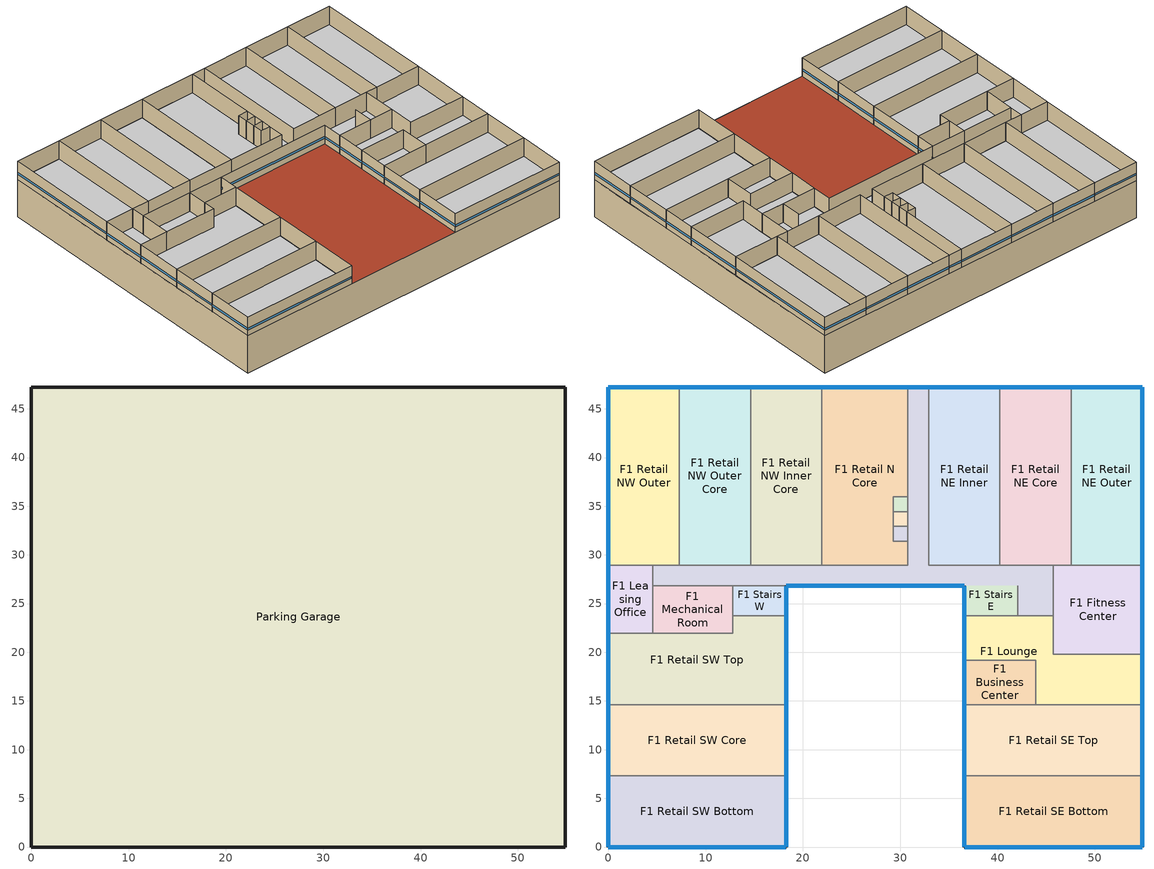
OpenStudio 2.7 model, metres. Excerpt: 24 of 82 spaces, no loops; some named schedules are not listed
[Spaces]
Parking Garage
 floor ground (Surface 171 SlabOnOrBelowGradeF073): 54.86,47.24 54.86,0 0,0 0,47.24 z-6.1
 wall ground (Surface 172-uw BelowGradeWallC114): 0,0 54.86,0 z-6.1:0
 wall ground (Surface 173-uw BelowGradeWallC114): 0,47.24 0,0 z-6.1:0
 wall ground (Surface 174-uw BelowGradeWallC114): 54.86,47.24 0,47.24 z-6.1:0
 wall ground (Surface 175-uw BelowGradeWallC114): 54.86,0 54.86,47.24 z-6.1:0
 roof outside (Concrete Podium Roof): 36.58,0 36.58,26.82 18.29,26.82 18.29,0 z0
F1 Business Center
 floor to Parking Garage (OtherFloorU071): 43.89,19.2 43.89,14.63 36.58,14.63 36.58,19.2 z0
 wall outside (NonResConcreteExteriorWall): 36.58,19.2 36.58,14.63 z0:3.05
 wall to F1 Corridor (WoodFramedInteriorWallU099): 43.89,14.63 43.89,19.2 36.58,19.2 z0:3.05
 wall to F1 Retail SE Top (WoodFramedInteriorWallU099): 36.58,14.63 43.89,14.63 z0:3.05
 wall to F1 Lounge: 43.89,19.2 36.58,19.2 z0:3.05
 window (Nonres Fixed Window): 36.58,19.18 36.58,14.66 z0.94:1.25
F1 Corridor
 floor to Parking Garage (OtherFloorU071): 32.92,47.24 32.92,28.96 45.72,28.96 45.72,23.77 42.06,23.77 42.06,26.82 4.57,26.82 4.57,28.96 30.78,28.96 30.78,47.24 z0
 wall outside (NonResConcreteExteriorWall): 18.29,26.82 36.58,26.82 / 32.92,47.24 30.78,47.24 z0:3.05
 wall to F1 Stairs E (WoodFramedInteriorWallU099): 42.06,26.82 42.06,23.77 z0:3.05
 wall to F1 Stairs W (WoodFramedInteriorWallU099): 12.8,26.82 18.29,26.82 z0:3.05
 wall to F1 Mechanical Room (WoodFramedInteriorWallU099): 4.57,26.82 12.8,26.82 z0:3.05
 wall to F1 Leasing Office (WoodFramedInteriorWallU099): 4.57,28.96 4.57,26.82 z0:3.05
 wall to F1 Retail NW Outer (WoodFramedInteriorWallU099): 7.32,28.96 4.57,28.96 z0:3.05
 wall to F1 Retail NW Outer Core (WoodFramedInteriorWallU099): 14.63,28.96 7.32,28.96 z0:3.05
 wall to F1 Retail NW Inner Core (WoodFramedInteriorWallU099): 21.95,28.96 14.63,28.96 z0:3.05
 wall to F1 Retail N Core (WoodFramedInteriorWallU099): 30.78,31.39 30.78,28.96 21.95,28.96 / 30.78,47.24 30.78,35.97 z0:3.05
 wall to F1 Elevator S (WoodFramedInteriorWallU099): 30.78,32.92 30.78,31.39 z0:3.05
 wall to F1 Elevator Core (WoodFramedInteriorWallU099): 30.78,34.44 30.78,32.92 z0:3.05
 wall to F1 Elevator N (WoodFramedInteriorWallU099): 30.78,35.97 30.78,34.44 z0:3.05
 wall to F1 Retail NE Inner (WoodFramedInteriorWallU099): 40.23,28.96 32.92,28.96 32.92,47.24 z0:3.05
 wall to F1 Retail NE Core (WoodFramedInteriorWallU099): 45.72,28.96 40.23,28.96 z0:3.05
 wall to F1 Fitness Center (WoodFramedInteriorWallU099): 45.72,23.77 45.72,28.96 z0:3.05
 wall to F1 Lounge: 42.06,23.77 45.72,23.77 z0:3.05
 window (Nonres Fixed Window): 18.31,26.82 36.55,26.82 / 32.89,47.24 30.81,47.24 z0.94:1.25
F1 Retail SE Top
 floor to Parking Garage (OtherFloorU071): 54.86,14.63 54.86,7.32 36.58,7.32 36.58,14.63 z0
 wall outside (NonResConcreteExteriorWall): 54.86,7.32 54.86,14.63 / 36.58,14.63 36.58,7.32 z0:3.05
 wall to F1 Lounge: 54.86,14.63 43.89,14.63 z0:3.05
 wall to F1 Retail SE Bottom: 36.58,7.32 54.86,7.32 z0:3.05
 window (Nonres Fixed Window): 54.86,7.34 54.86,14.61 / 36.58,14.61 36.58,7.34 z0.94:1.25
F1 Stairs E
 floor to Parking Garage (OtherFloorU071): 42.06,26.82 42.06,23.77 36.58,23.77 36.58,26.82 z0
 wall outside (NonResConcreteExteriorWall): 36.58,26.82 36.58,23.77 z0:3.05
 wall to F1 Lounge: 36.58,23.77 42.06,23.77 z0:3.05
 window (Nonres Fixed Window): 36.58,26.8 36.58,23.8 z0.94:1.25
F1 Stairs W
 floor to Parking Garage (OtherFloorU071): 18.29,26.82 18.29,23.77 12.8,23.77 12.8,26.82 z0
 wall outside (NonResConcreteExteriorWall): 18.29,23.77 18.29,26.82 z0:3.05
 wall to F1 Mechanical Room: 12.8,26.82 12.8,23.77 z0:3.05
 wall to F1 Retail SW Top: 12.8,23.77 18.29,23.77 z0:3.05
 window (Nonres Fixed Window): 18.29,23.8 18.29,26.8 z0.94:1.25
F1 Mechanical Room
 floor to Parking Garage (OtherFloorU071): 12.8,26.82 12.8,21.95 4.57,21.95 4.57,26.82 z0
 wall to F1 Leasing Office: 4.57,26.82 4.57,21.95 z0:3.05
 wall to F1 Retail SW Top (WoodFramedInteriorWallU099): 4.57,21.95 12.8,21.95 12.8,23.77 z0:3.05
F1 Leasing Office
 floor to Parking Garage (OtherFloorU071): 4.57,28.96 4.57,21.95 0,21.95 0,28.96 z0
 wall outside (NonResConcreteExteriorWall): 0,28.96 0,21.95 z0:3.05
 wall to F1 Retail SW Top (WoodFramedInteriorWallU099): 0,21.95 4.57,21.95 z0:3.05
 wall to F1 Retail NW Outer (WoodFramedInteriorWallU099): 4.57,28.96 0,28.96 z0:3.05
 window (Nonres Fixed Window): 0,28.93 0,21.97 z0.94:1.25
F1 Retail NW Outer
 floor to Parking Garage (OtherFloorU071): 7.32,47.24 7.32,28.96 0,28.96 0,47.24 z0
 wall outside (NonResConcreteExteriorWall): 7.32,47.24 0,47.24 0,28.96 z0:3.05
 wall to F1 Retail NW Outer Core (WoodFramedInteriorWallU099): 7.32,28.96 7.32,47.24 z0:3.05
 window (Nonres Fixed Window): 0,47.22 0,28.98 / 7.29,47.24 0.03,47.24 z0.94:1.25
F1 Retail NW Outer Core
 floor to Parking Garage (OtherFloorU071): 14.63,47.24 14.63,28.96 7.32,28.96 7.32,47.24 z0
 wall outside (NonResConcreteExteriorWall): 14.63,47.24 7.32,47.24 z0:3.05
 wall to F1 Retail NW Inner Core: 14.63,28.96 14.63,47.24 z0:3.05
 window (Nonres Fixed Window): 14.61,47.24 7.34,47.24 z0.94:1.25
F1 Retail NW Inner Core
 floor to Parking Garage (OtherFloorU071): 21.95,47.24 21.95,28.96 14.63,28.96 14.63,47.24 z0
 wall outside (NonResConcreteExteriorWall): 21.95,47.24 14.63,47.24 z0:3.05
 wall to F1 Retail N Core: 21.95,28.96 21.95,47.24 z0:3.05
 window (Nonres Fixed Window): 21.92,47.24 14.66,47.24 z0.94:1.25
F1 Retail N Core
 floor to Parking Garage (OtherFloorU071): 30.78,47.24 30.78,35.97 29.26,35.97 29.26,31.39 30.78,31.39 30.78,28.96 21.95,28.96 21.95,47.24 z0
 wall outside (NonResConcreteExteriorWall): 30.78,47.24 21.95,47.24 z0:3.05
 wall to F1 Elevator Core: 29.26,32.92 29.26,34.44 z0:3.05
 wall to F1 Elevator N: 29.26,34.44 29.26,35.97 30.78,35.97 z0:3.05
 wall to F1 Elevator S: 30.78,31.39 29.26,31.39 29.26,32.92 z0:3.05
 window (Nonres Fixed Window): 30.76,47.24 21.97,47.24 z0.94:1.25
F1 Elevator S
 floor to Parking Garage (OtherFloorU071): 30.78,32.92 30.78,31.39 29.26,31.39 29.26,32.92 z0
 wall to F1 Elevator Core: 30.78,32.92 29.26,32.92 z0:3.05
F1 Elevator Core
 floor to Parking Garage (OtherFloorU071): 30.78,34.44 30.78,32.92 29.26,32.92 29.26,34.44 z0
 wall to F1 Elevator N (WoodFramedInteriorWallU099): 30.78,34.44 29.26,34.44 z0:3.05
F1 Elevator N
 floor to Parking Garage (OtherFloorU071): 30.78,35.97 30.78,34.44 29.26,34.44 29.26,35.97 z0
F1 Retail NE Inner
 floor to Parking Garage (OtherFloorU071): 40.23,47.24 40.23,28.96 32.92,28.96 32.92,47.24 z0
 wall outside (NonResConcreteExteriorWall): 40.23,47.24 32.92,47.24 z0:3.05
 wall to F1 Retail NE Core: 40.23,28.96 40.23,47.24 z0:3.05
 window (Nonres Fixed Window): 40.21,47.24 32.94,47.24 z0.94:1.25
F1 Retail NE Core
 floor to Parking Garage (OtherFloorU071): 47.55,47.24 47.55,28.96 40.23,28.96 40.23,47.24 z0
 wall outside (NonResConcreteExteriorWall): 47.55,47.24 40.23,47.24 z0:3.05
 wall to F1 Fitness Center: 45.72,28.96 47.55,28.96 z0:3.05
 wall to F1 Retail NE Outer (WoodFramedInteriorWallU099): 47.55,28.96 47.55,47.24 z0:3.05
 window (Nonres Fixed Window): 47.52,47.24 40.26,47.24 z0.94:1.25
F1 Fitness Center
 floor to Parking Garage (OtherFloorU071): 54.86,28.96 54.86,19.81 45.72,19.81 45.72,28.96 z0
 wall outside (NonResConcreteExteriorWall): 54.86,19.81 54.86,28.96 z0:3.05
 wall to F1 Lounge: 45.72,23.77 45.72,19.81 54.86,19.81 z0:3.05
 wall to F1 Retail NE Outer (WoodFramedInteriorWallU099): 54.86,28.96 47.55,28.96 z0:3.05
 window (Nonres Fixed Window): 54.86,19.84 54.86,28.93 z0.94:1.25
F1 Lounge
 floor to Parking Garage (OtherFloorU071): 45.72,23.77 45.72,19.81 54.86,19.81 54.86,14.63 43.89,14.63 43.89,19.2 36.58,19.2 36.58,23.77 42.06,23.77 z0
 wall outside (NonResConcreteExteriorWall): 36.58,23.77 36.58,19.2 / 54.86,14.63 54.86,19.81 z0:3.05
 window (Nonres Fixed Window): 36.58,23.75 36.58,19.23 / 54.86,14.66 54.86,19.79 z0.94:1.25
F1 Retail NE Outer
 floor to Parking Garage (OtherFloorU071): 54.86,47.24 54.86,28.96 47.55,28.96 47.55,47.24 z0
 wall outside (NonResConcreteExteriorWall): 54.86,28.96 54.86,47.24 47.55,47.24 z0:3.05
 window (Nonres Fixed Window): 54.84,47.24 47.57,47.24 / 54.86,28.98 54.86,47.22 z0.94:1.25
F1 Retail SW Top
 floor to Parking Garage (OtherFloorU071): 18.29,23.77 18.29,14.63 0,14.63 0,21.95 12.8,21.95 12.8,23.77 z0
 wall outside (NonResConcreteExteriorWall): 18.29,14.63 18.29,23.77 / 0,21.95 0,14.63 z0:3.05
 wall to F1 Retail SW Core: 0,14.63 18.29,14.63 z0:3.05
 window (Nonres Fixed Window): 18.29,14.66 18.29,23.75 / 0,21.92 0,14.66 z0.94:1.25
F1 Retail SE Bottom
 floor to Parking Garage (OtherFloorU071): 54.86,7.32 54.86,0 36.58,0 36.58,7.32 z0
 wall outside (NonResConcreteExteriorWall): 36.58,7.32 36.58,0 54.86,0 54.86,7.32 z0:3.05
 window (Nonres Fixed Window): 36.6,0 54.84,0 / 36.58,7.29 36.58,0.03 / 54.86,0.03 54.86,7.29 z0.94:1.25
F1 Retail SW Bottom
 floor to Parking Garage (OtherFloorU071): 18.29,7.32 18.29,0 0,0 0,7.32 z0
 wall outside (NonResConcreteExteriorWall): 0,7.32 0,0 18.29,0 18.29,7.32 z0:3.05
 wall to F1 Retail SW Core (WoodFramedInteriorWallU099): 18.29,7.32 0,7.32 z0:3.05
 window (Nonres Fixed Window): 0,7.29 0,0.03 / 18.29,0.03 18.29,7.29 / 0.03,0 18.26,0 z0.94:1.25
F1 Retail SW Core
 floor to Parking Garage (OtherFloorU071): 18.29,14.63 18.29,7.32 0,7.32 0,14.63 z0
 wall outside (NonResConcreteExteriorWall): 0,14.63 0,7.32 / 18.29,7.32 18.29,14.63 z0:3.05
 window (Nonres Fixed Window): 0,14.61 0,7.34 / 18.29,7.34 18.29,14.61 z0.94:1.25
[Site]
CA_BURBANK-GLNDLE-PASAD-_USA Design_Conditions: Latitude {deg}=34.2; Longitude {deg}=-118.36; Time Zone {hr}=-8; Elevation {m}=223.1136
[SizingPeriod:DesignDay] Barometric Pressure {Pa}=98675; Sky Clearness=0; Rain Indicator=0; Snow Indicator=0; Day of Month=21; Daylight Saving Time Indicator=0; Dry-Bulb Temperature Range Modifier Type=DefaultMultipliers
Name | Maximum Dry-Bulb Temperature {C} | Daily Dry-Bulb Temperature Range {deltaC} | Humidity Indicating Conditions at Maximum Dry-Bulb | Wind Speed {m/s} | Wind Direction {deg} | Month | Day Type | Humidity Indicating Type | Solar Model Indicator | ASHRAE Taub | ASHRAE Taud
CA_BURBANK-GLNDLE-PASAD- Ann Htg 99.6% Condns DB | 3.8 | 0 | 3.8 | 0.8 | 350 | 12 | WinterDesignDay | Wetbulb | ASHRAEClearSky
CA_BURBANK-GLNDLE-PASAD- Ann Clg .4% Condns DB=>MWB | 36.4 | 12.9 | 19.9 | 3.8 | 180 | 8 | SummerDesignDay | Wetbulb | ASHRAETau | 0.378 | 2.416
CA_BURBANK-GLNDLE-PASAD- Ann Clg .4% Condns WB=>MDB | 32 | 12.9 | 22.6 | 3.8 | 180 | 8 | SummerDesignDay | Wetbulb | ASHRAETau | 0.378 | 2.416
CA_BURBANK-GLNDLE-PASAD- Ann Clg .4% Condns DP=>MDB | 25.4 | 12.9 | 19.3 | 3.8 | 180 | 8 | SummerDesignDay | Dewpoint | ASHRAETau | 0.378 | 2.416
[Site:WaterMainsTemperature]
Calculation Method=Schedule; Temperature Schedule=WaterMainCZ09
[Building]
Building 1: North Axis {deg}=0
[Material]
Name | Roughness | Thickness {m} | Conductivity {W/m-K} | Density {kg/m3} | Specific Heat {J/kg-K} | Thermal Absorptance | Solar Absorptance | Visible Absorptance
Gypsum Board - 1/2 in.; Gypsum Board - 1/2 in. 3 | MediumRough | 0.0127 | 0.158656 | 640.739 | 1130.436 | 0.9 | 0.7 | 0.8
Stucco - 7/8 in. | MediumRough | 0.022352 | 0.700948 | 1855.1 | 837.36 | 0.9 | 0.7 | 0.8
Carpet - 3/4 in. | Smooth | 0.01905 | 0.0455183 | 288.332 | 1381.644 | 0.9 | 0.7 | 0.8
Plywood - 5/8 in. | Smooth | 0.016002 | 0.11544 | 480.554 | 1884.06
Compliance Insulation R6.00 | Smooth | 0.024323 | 0.0230188 | 16.0185 | 1130.436
Concrete - 140 lb/ft3 - 10 in. | Smooth | 0.254 | 1.9514 | 2239.06 | 921.096 | 0.9 | 0.7 | 0.8
Stone - 1 in. | MediumRough | 0.0254 | 1.80343 | 2239.06 | 921.096 | 0.85 | 0.92 | 0.85
Concrete - 140 lb/ft3 - 8 in. | Smooth | 0.2032 | 1.9514 | 2239.06 | 921.096
Compliance Insulation R2.15 | Smooth | 0.00871576 | 0.0230188 | 16.0185 | 1130.436
Compliance Insulation R0.50 | Smooth | 0.00202692 | 0.0230188 | 16.0185 | 1130.436
Compliance Insulation R10.00 | Smooth | 0.0405384 | 0.0230188 | 16.0185 | 1130.436
Concrete - 140 lb/ft3 - 10 in. 1 | MediumRough | 0.254 | 1.9514 | 2239.06 | 921.096 | 0.9 | 0.7 | 0.8
Compliance Insulation R1.35 2 | Smooth | 0.00547268 | 0.0230188 | 16.0185 | 1130.436
Compliance Insulation R0.20 1 | Smooth | 0.000810768 | 0.0230188 | 16.0185 | 1130.436
[Material:NoMass] Roughness=Smooth
Name | Thermal Resistance {m2-K/W}
WoodFrameWall16inOC R11.25 | 1.26865
WoodFraming16inOC | 0.149694
[Construction]
WoodFramedInteriorWallU099: Gypsum Board - 1/2 in., WoodFrameWall16inOC R11.25, Gypsum Board - 1/2 in.
Concrete Podium Roof: Stone - 1 in., Concrete - 140 lb/ft3 - 10 in.
OtherFloorU071: Concrete - 140 lb/ft3 - 10 in. 1, Compliance Insulation R6.00, Compliance Insulation R2.15, Compliance Insulation R0.50, Plywood - 5/8 in., Carpet - 3/4 in.
NonResConcreteExteriorWall: Stucco - 7/8 in., Concrete - 140 lb/ft3 - 8 in., Compliance Insulation R1.35 2, Compliance Insulation R0.20 1, Compliance Insulation R10.00, WoodFraming16inOC, Gypsum Board - 1/2 in. 3
Nonres Fixed Window: Nonres Fixed Window Material
[WindowMaterial:SimpleGlazingSystem]
Nonres Fixed Window Material: U-Factor {W/m2-K}=2.04417; Solar Heat Gain Coefficient=0.25; Visible Transmittance=0.42
[Construction:FfactorGroundFloor]
Surface 171 SlabOnOrBelowGradeF073: F-Factor {W/m-K}=1.26344; Area {m2}=2591.99; PerimeterExposed {m}=0
[Construction:CfactorUndergroundWall] C-Factor {W/m2-K}=7.66566; Height {m}=6.096
Surface 172-uw BelowGradeWallC114; Surface 173-uw BelowGradeWallC114; Surface 174-uw BelowGradeWallC114; Surface 175-uw BelowGradeWallC114
[Space]
Name | Building Story | Thermal Zone | Design Specification Outdoor Air Object
Parking Garage | Building Story Parking Garage | Thermal Zone: Parking Garage | Thermal Zone: Parking Garage Design Specification Outdoor Air
F1 Business Center | Building Story Nonresidential | Thermal Zone: F1 Business Center | Thermal Zone: F1 Business Center Design Specification Outdoor Air
F1 Corridor; F1 Elevator Core; F1 Elevator N; F1 Elevator S; F1 Stairs E; F1 Stairs W | Building Story Nonresidential | Thermal Zone: F1 Corridor | Thermal Zone: F1 Corridor Design Specification Outdoor Air
F1 Lounge | Building Story Nonresidential | Thermal Zone: F1 Lounge | Thermal Zone: F1 Lounge Design Specification Outdoor Air
F1 Fitness Center | Building Story Nonresidential | Thermal Zone: F1 Fitness Center | Thermal Zone: F1 Fitness Center Design Specification Outdoor Air
F1 Leasing Office | Building Story Nonresidential | Thermal Zone: F1 Leasing Office | Thermal Zone: F1 Leasing Office Design Specification Outdoor Air
F1 Mechanical Room | Building Story Nonresidential | Thermal Zone: F1 Mechanical Room | Thermal Zone: F1 Mechanical Room Design Specification Outdoor Air
F1 Retail N Core; F1 Retail NW Inner Core; F1 Retail NW Outer; F1 Retail NW Outer Core | Building Story Nonresidential | Thermal Zone: F1 Retail N-NW | Thermal Zone: F1 Retail N-NW Design Specification Outdoor Air
F1 Retail NE Core; F1 Retail NE Inner; F1 Retail NE Outer | Building Story Nonresidential | Thermal Zone: F1 Retail NE | Thermal Zone: F1 Retail NE Design Specification Outdoor Air
F1 Retail SE Bottom; F1 Retail SE Top | Building Story Nonresidential | Thermal Zone: F1 Retail SE | Thermal Zone: F1 Retail SE Design Specification Outdoor Air
F1 Retail SW Bottom; F1 Retail SW Core; F1 Retail SW Top | Building Story Nonresidential | Thermal Zone: F1 Retail SW | Thermal Zone: F1 Retail SW Design Specification Outdoor Air
[ThermalZone] Multiplier=1; Use Ideal Air Loads=No
Name | Thermostat | Primary Daylighting Control | Fraction of Zone Controlled by Primary Daylighting Control | Secondary Daylighting Control | Fraction of Zone Controlled by Secondary Daylighting Control
Thermal Zone: F1 Business Center | Thermal Zone: F1 Business Center Thermostat
Thermal Zone: F1 Corridor | Thermal Zone: F1 Corridor Thermostat | Daylighting Control 1 | 0.138032 | Daylighting Control 2 | 0.106273
Thermal Zone: F1 Lounge | Thermal Zone: F1 Lounge Thermostat
Thermal Zone: F1 Fitness Center | Thermal Zone: F1 Fitness Center Thermostat
Thermal Zone: F1 Leasing Office | Thermal Zone: F1 Leasing Office Thermostat
Thermal Zone: F1 Mechanical Room | Thermal Zone: F1 Mechanical Room Thermostat
Thermal Zone: F1 Retail N-NW | Thermal Zone: F1 Retail N-NW Thermostat | Daylighting Control 3 | 0.054524 | Daylighting Control 4 | 0.0490625
Thermal Zone: F1 Retail NE | Thermal Zone: F1 Retail NE Thermostat | Daylighting Control 5 | 0.0755385 | Daylighting Control 6 | 0.067972
Thermal Zone: F1 Retail SE | Thermal Zone: F1 Retail SE Thermostat | Daylighting Control 7 | 0.209602 | Daylighting Control 8 | 0.187596
Thermal Zone: F1 Retail SW | Thermal Zone: F1 Retail SW Thermostat | Daylighting Control 9 | 0.186123 | Daylighting Control 10 | 0.172037
Thermal Zone: Parking Garage
[BuildingStory]
Building Story Parking Garage; Building Story Nonresidential
[People:Definition] Number of People Calculation Method=People/Area; Fraction Radiant=0.3
Name | People per Space Floor Area {person/m2} | Sensible Heat Fraction
Parking Garage People Definition | 0.0269098 | 0.555556
F1 Business Center People Definition | 0.358815 | 0.6125
F1 Corridor People Definition; F1 Stairs E People Definition; F1 Stairs W People Definition | 0.0538196 | 0.5
F1 Lounge People Definition | 0.358815 | 0.5
F1 Elevator Core People Definition; F1 Elevator N People Definition; F1 Elevator S People Definition; F1 Mechanical Room People Definition | 0.0161459 | 0.5
F1 Fitness Center People Definition | 0.107639 | 0.225664
F1 Leasing Office People Definition | 0.0538196 | 0.555556
F1 Retail N Core People Definition; F1 Retail NE Core People Definition; F1 Retail NE Inner People Definition; F1 Retail NE Outer People Definition; F1 Retail NW Inner Core People Definition; F1 Retail NW Outer People Definition; F1 Retail NW Outer Core People Definition; F1 Retail SE Bottom People Definition; F1 Retail SE Top People Definition; F1 Retail SW Bottom People Definition; F1 Retail SW Core People Definition; F1 Retail SW Top People Definition | 0.0897172 | 0.555556
[People] Multiplier=1
Name | People Definition | Space or SpaceType | Number of People Schedule | Activity Level Schedule
Parking Garage People | Parking Garage People Definition | Parking Garage | ParkingOccupancy | Parking Garage People Activity Level
F1 Business Center People | F1 Business Center People Definition | F1 Business Center | RetailOccupancy | F1 Business Center People Activity Level
F1 Corridor People | F1 Corridor People Definition | F1 Corridor | RetailOccupancy | F1 Corridor People Activity Level
F1 Lounge People | F1 Lounge People Definition | F1 Lounge | RetailOccupancy | F1 Lounge People Activity Level
F1 Elevator Core People | F1 Elevator Core People Definition | F1 Elevator Core | RetailOccupancy | F1 Elevator Core People Activity Level
F1 Elevator N People | F1 Elevator N People Definition | F1 Elevator N | RetailOccupancy | F1 Elevator N People Activity Level
F1 Elevator S People | F1 Elevator S People Definition | F1 Elevator S | RetailOccupancy | F1 Elevator S People Activity Level
F1 Fitness Center People | F1 Fitness Center People Definition | F1 Fitness Center | RetailOccupancy | F1 Fitness Center People Activity Level
F1 Leasing Office People | F1 Leasing Office People Definition | F1 Leasing Office | RetailOccupancy | F1 Leasing Office People Activity Level
F1 Mechanical Room People | F1 Mechanical Room People Definition | F1 Mechanical Room | RetailOccupancy | F1 Mechanical Room People Activity Level
F1 Retail N Core People | F1 Retail N Core People Definition | F1 Retail N Core | RetailOccupancy | F1 Retail N Core People Activity Level
F1 Retail NE Core People | F1 Retail NE Core People Definition | F1 Retail NE Core | RetailOccupancy | F1 Retail NE Core People Activity Level
F1 Retail NE Inner People | F1 Retail NE Inner People Definition | F1 Retail NE Inner | RetailOccupancy | F1 Retail NE Inner People Activity Level
F1 Retail NE Outer People | F1 Retail NE Outer People Definition | F1 Retail NE Outer | RetailOccupancy | F1 Retail NE Outer People Activity Level
F1 Retail NW Inner Core People | F1 Retail NW Inner Core People Definition | F1 Retail NW Inner Core | RetailOccupancy | F1 Retail NW Inner Core People Activity Level
F1 Retail NW Outer People | F1 Retail NW Outer People Definition | F1 Retail NW Outer | RetailOccupancy | F1 Retail NW Outer People Activity Level
F1 Retail NW Outer Core People | F1 Retail NW Outer Core People Definition | F1 Retail NW Outer Core | RetailOccupancy | F1 Retail NW Outer Core People Activity Level
F1 Retail SE Bottom People | F1 Retail SE Bottom People Definition | F1 Retail SE Bottom | RetailOccupancy | F1 Retail SE Bottom People Activity Level
F1 Retail SE Top People | F1 Retail SE Top People Definition | F1 Retail SE Top | RetailOccupancy | F1 Retail SE Top People Activity Level
F1 Retail SW Bottom People | F1 Retail SW Bottom People Definition | F1 Retail SW Bottom | RetailOccupancy | F1 Retail SW Bottom People Activity Level
F1 Retail SW Core People | F1 Retail SW Core People Definition | F1 Retail SW Core | RetailOccupancy | F1 Retail SW Core People Activity Level
F1 Retail SW Top People | F1 Retail SW Top People Definition | F1 Retail SW Top | RetailOccupancy | F1 Retail SW Top People Activity Level
F1 Stairs E People | F1 Stairs E People Definition | F1 Stairs E | RetailOccupancy | F1 Stairs E People Activity Level
F1 Stairs W People | F1 Stairs W People Definition | F1 Stairs W | RetailOccupancy | F1 Stairs W People Activity Level
[SpaceInfiltration:DesignFlowRate] Temperature Term Coefficient=0; Velocity Squared Term Coefficient=0
Name | Space or SpaceType | Schedule | Design Flow Rate Calculation Method | Flow per Exterior Surface Area {m3/s-m2} | Constant Term Coefficient | Velocity Term Coefficient | Design Flow Rate {m3/s}
Parking Garage Space Infiltration Design Flow Rate 1 | Parking Garage | On | Flow/ExteriorWallArea | 0.000227584 | 0 | 0.224052
Parking Garage Space Infiltration Design Flow Rate 2 | Parking Garage | ParkingHVACAvail | Flow/Space |  | 1 | 0 | 9.8755
F1 Business Center Space Infiltration Design Flow Rate 1 | F1 Business Center | RetailInfiltration | Flow/ExteriorWallArea | 0.000227584 | 0 | 0.224052
F1 Corridor Space Infiltration Design Flow Rate 1 | F1 Corridor | RetailInfiltration | Flow/ExteriorWallArea | 0.000227584 | 0 | 0.224052
F1 Lounge Space Infiltration Design Flow Rate 1 | F1 Lounge | RetailInfiltration | Flow/ExteriorWallArea | 0.000227584 | 0 | 0.224052
F1 Elevator Core Space Infiltration Design Flow Rate 1 | F1 Elevator Core | On | Flow/ExteriorWallArea | 0.000227584 | 0 | 0.224052
F1 Elevator N Space Infiltration Design Flow Rate 1 | F1 Elevator N | On | Flow/ExteriorWallArea | 0.000227584 | 0 | 0.224052
F1 Elevator S Space Infiltration Design Flow Rate 1 | F1 Elevator S | On | Flow/ExteriorWallArea | 0.000227584 | 0 | 0.224052
F1 Fitness Center Space Infiltration Design Flow Rate 1 | F1 Fitness Center | RetailInfiltration | Flow/ExteriorWallArea | 0.000227584 | 0 | 0.224052
F1 Leasing Office Space Infiltration Design Flow Rate 1 | F1 Leasing Office | RetailInfiltration | Flow/ExteriorWallArea | 0.000227584 | 0 | 0.224052
F1 Mechanical Room Space Infiltration Design Flow Rate 1 | F1 Mechanical Room | RetailInfiltration | Flow/ExteriorWallArea | 0.000227584 | 0 | 0.224052
F1 Retail N Core Space Infiltration Design Flow Rate 1 | F1 Retail N Core | RetailInfiltration | Flow/ExteriorWallArea | 0.000227584 | 0 | 0.224052
F1 Retail NE Core Space Infiltration Design Flow Rate 1 | F1 Retail NE Core | RetailInfiltration | Flow/ExteriorWallArea | 0.000227584 | 0 | 0.224052
F1 Retail NE Inner Space Infiltration Design Flow Rate 1 | F1 Retail NE Inner | RetailInfiltration | Flow/ExteriorWallArea | 0.000227584 | 0 | 0.224052
F1 Retail NE Outer Space Infiltration Design Flow Rate 1 | F1 Retail NE Outer | RetailInfiltration | Flow/ExteriorWallArea | 0.000227584 | 0 | 0.224052
F1 Retail NW Inner Core Space Infiltration Design Flow Rate 1 | F1 Retail NW Inner Core | RetailInfiltration | Flow/ExteriorWallArea | 0.000227584 | 0 | 0.224052
F1 Retail NW Outer Space Infiltration Design Flow Rate 1 | F1 Retail NW Outer | RetailInfiltration | Flow/ExteriorWallArea | 0.000227584 | 0 | 0.224052
F1 Retail NW Outer Core Space Infiltration Design Flow Rate 1 | F1 Retail NW Outer Core | RetailInfiltration | Flow/ExteriorWallArea | 0.000227584 | 0 | 0.224052
F1 Retail SE Bottom Space Infiltration Design Flow Rate 1 | F1 Retail SE Bottom | RetailInfiltration | Flow/ExteriorWallArea | 0.000227584 | 0 | 0.224052
F1 Retail SE Top Space Infiltration Design Flow Rate 1 | F1 Retail SE Top | RetailInfiltration | Flow/ExteriorWallArea | 0.000227584 | 0 | 0.224052
F1 Retail SW Bottom Space Infiltration Design Flow Rate 1 | F1 Retail SW Bottom | RetailInfiltration | Flow/ExteriorWallArea | 0.000227584 | 0 | 0.224052
F1 Retail SW Core Space Infiltration Design Flow Rate 1 | F1 Retail SW Core | RetailInfiltration | Flow/ExteriorWallArea | 0.000227584 | 0 | 0.224052
F1 Retail SW Top Space Infiltration Design Flow Rate 1 | F1 Retail SW Top | RetailInfiltration | Flow/ExteriorWallArea | 0.000227584 | 0 | 0.224052
F1 Stairs E Space Infiltration Design Flow Rate 1 | F1 Stairs E | RetailInfiltration | Flow/ExteriorWallArea | 0.000227584 | 0 | 0.224052
F1 Stairs W Space Infiltration Design Flow Rate 1 | F1 Stairs W | RetailInfiltration | Flow/ExteriorWallArea | 0.000227584 | 0 | 0.224052
[Lights:Definition] Design Level Calculation Method=Watts/Area; Fraction Radiant=0.58; Return Air Fraction=0
Name | Watts per Space Floor Area {W/m2}
Parking Garage Regulated Lights Definition | 1.07639
F1 Business Center Regulated Lights Definition; F1 Leasing Office Regulated Lights Definition; F1 Stairs E Regulated Lights Definition; F1 Stairs W Regulated Lights Definition | 6.45835
F1 Corridor Regulated Lights Definition; F1 Elevator Core Regulated Lights Definition; F1 Elevator N Regulated Lights Definition; F1 Elevator S Regulated Lights Definition; F1 Mechanical Room Regulated Lights Definition | 4.30556
F1 Lounge Regulated Lights Definition | 5.92015
F1 Fitness Center Regulated Lights Definition | 5.38196
F1 Retail N Core Regulated Lights Definition; F1 Retail NE Core Regulated Lights Definition; F1 Retail NE Inner Regulated Lights Definition; F1 Retail NE Outer Regulated Lights Definition; F1 Retail NW Inner Core Regulated Lights Definition; F1 Retail NW Outer Regulated Lights Definition; F1 Retail NW Outer Core Regulated Lights Definition; F1 Retail SE Bottom Regulated Lights Definition; F1 Retail SE Top Regulated Lights Definition; F1 Retail SW Bottom Regulated Lights Definition; F1 Retail SW Core Regulated Lights Definition; F1 Retail SW Top Regulated Lights Definition | 10.2257
[Lights] Fraction Replaceable=1
Name | Lights Definition | Space or SpaceType | Schedule
Parking Garage Regulated Lights | Parking Garage Regulated Lights Definition | Parking Garage | ParkingLights
F1 Business Center Regulated Lights | F1 Business Center Regulated Lights Definition | F1 Business Center | RetailLights
F1 Corridor Regulated Lights | F1 Corridor Regulated Lights Definition | F1 Corridor | RetailLights
F1 Lounge Regulated Lights | F1 Lounge Regulated Lights Definition | F1 Lounge | RetailLights
F1 Elevator Core Regulated Lights | F1 Elevator Core Regulated Lights Definition | F1 Elevator Core | RetailLights
F1 Elevator N Regulated Lights | F1 Elevator N Regulated Lights Definition | F1 Elevator N | RetailLights
F1 Elevator S Regulated Lights | F1 Elevator S Regulated Lights Definition | F1 Elevator S | RetailLights
F1 Fitness Center Regulated Lights | F1 Fitness Center Regulated Lights Definition | F1 Fitness Center | RetailLights
F1 Leasing Office Regulated Lights | F1 Leasing Office Regulated Lights Definition | F1 Leasing Office | RetailLights
F1 Mechanical Room Regulated Lights | F1 Mechanical Room Regulated Lights Definition | F1 Mechanical Room | RetailLights
F1 Retail N Core Regulated Lights | F1 Retail N Core Regulated Lights Definition | F1 Retail N Core | RetailLights
F1 Retail NE Core Regulated Lights | F1 Retail NE Core Regulated Lights Definition | F1 Retail NE Core | RetailLights
F1 Retail NE Inner Regulated Lights | F1 Retail NE Inner Regulated Lights Definition | F1 Retail NE Inner | RetailLights
F1 Retail NE Outer Regulated Lights | F1 Retail NE Outer Regulated Lights Definition | F1 Retail NE Outer | RetailLights
F1 Retail NW Inner Core Regulated Lights | F1 Retail NW Inner Core Regulated Lights Definition | F1 Retail NW Inner Core | RetailLights
F1 Retail NW Outer Regulated Lights | F1 Retail NW Outer Regulated Lights Definition | F1 Retail NW Outer | RetailLights
F1 Retail NW Outer Core Regulated Lights | F1 Retail NW Outer Core Regulated Lights Definition | F1 Retail NW Outer Core | RetailLights
F1 Retail SE Bottom Regulated Lights | F1 Retail SE Bottom Regulated Lights Definition | F1 Retail SE Bottom | RetailLights
F1 Retail SE Top Regulated Lights | F1 Retail SE Top Regulated Lights Definition | F1 Retail SE Top | RetailLights
F1 Retail SW Bottom Regulated Lights | F1 Retail SW Bottom Regulated Lights Definition | F1 Retail SW Bottom | RetailLights
F1 Retail SW Core Regulated Lights | F1 Retail SW Core Regulated Lights Definition | F1 Retail SW Core | RetailLights
F1 Retail SW Top Regulated Lights | F1 Retail SW Top Regulated Lights Definition | F1 Retail SW Top | RetailLights
F1 Stairs E Regulated Lights | F1 Stairs E Regulated Lights Definition | F1 Stairs E | RetailLights
F1 Stairs W Regulated Lights | F1 Stairs W Regulated Lights Definition | F1 Stairs W | RetailLights
[ElectricEquipment:Definition] Design Level Calculation Method=Watts/Area; Fraction Latent=0; Fraction Radiant=0.2; Fraction Lost=0
Name | Watts per Space Floor Area {W/m2}
F1 Business Center Recepticle Loads Definition; F1 Lounge Recepticle Loads Definition; F1 Retail N Core Recepticle Loads Definition; F1 Retail NE Core Recepticle Loads Definition; F1 Retail NE Inner Recepticle Loads Definition; F1 Retail NE Outer Recepticle Loads Definition; F1 Retail NW Inner Core Recepticle Loads Definition; F1 Retail NW Outer Recepticle Loads Definition; F1 Retail NW Outer Core Recepticle Loads Definition; F1 Retail SE Bottom Recepticle Loads Definition; F1 Retail SE Top Recepticle Loads Definition; F1 Retail SW Bottom Recepticle Loads Definition; F1 Retail SW Core Recepticle Loads Definition; F1 Retail SW Top Recepticle Loads Definition | 10.7639
F1 Elevator Core Recepticle Loads Definition; F1 Elevator N Recepticle Loads Definition; F1 Elevator S Recepticle Loads Definition; F1 Mechanical Room Recepticle Loads Definition | 32.2917
F1 Fitness Center Recepticle Loads Definition | 5.38196
F1 Leasing Office Recepticle Loads Definition | 16.1459
[ElectricEquipment] Schedule=RetailReceptacle
Name | Electric Equipment Definition | Space or SpaceType
F1 Business Center Recepticle Loads | F1 Business Center Recepticle Loads Definition | F1 Business Center
F1 Lounge Recepticle Loads | F1 Lounge Recepticle Loads Definition | F1 Lounge
F1 Elevator Core Recepticle Loads | F1 Elevator Core Recepticle Loads Definition | F1 Elevator Core
F1 Elevator N Recepticle Loads | F1 Elevator N Recepticle Loads Definition | F1 Elevator N
F1 Elevator S Recepticle Loads | F1 Elevator S Recepticle Loads Definition | F1 Elevator S
F1 Fitness Center Recepticle Loads | F1 Fitness Center Recepticle Loads Definition | F1 Fitness Center
F1 Leasing Office Recepticle Loads | F1 Leasing Office Recepticle Loads Definition | F1 Leasing Office
F1 Mechanical Room Recepticle Loads | F1 Mechanical Room Recepticle Loads Definition | F1 Mechanical Room
F1 Retail N Core Recepticle Loads | F1 Retail N Core Recepticle Loads Definition | F1 Retail N Core
F1 Retail NE Core Recepticle Loads | F1 Retail NE Core Recepticle Loads Definition | F1 Retail NE Core
F1 Retail NE Inner Recepticle Loads | F1 Retail NE Inner Recepticle Loads Definition | F1 Retail NE Inner
F1 Retail NE Outer Recepticle Loads | F1 Retail NE Outer Recepticle Loads Definition | F1 Retail NE Outer
F1 Retail NW Inner Core Recepticle Loads | F1 Retail NW Inner Core Recepticle Loads Definition | F1 Retail NW Inner Core
F1 Retail NW Outer Recepticle Loads | F1 Retail NW Outer Recepticle Loads Definition | F1 Retail NW Outer
F1 Retail NW Outer Core Recepticle Loads | F1 Retail NW Outer Core Recepticle Loads Definition | F1 Retail NW Outer Core
F1 Retail SE Bottom Recepticle Loads | F1 Retail SE Bottom Recepticle Loads Definition | F1 Retail SE Bottom
F1 Retail SE Top Recepticle Loads | F1 Retail SE Top Recepticle Loads Definition | F1 Retail SE Top
F1 Retail SW Bottom Recepticle Loads | F1 Retail SW Bottom Recepticle Loads Definition | F1 Retail SW Bottom
F1 Retail SW Core Recepticle Loads | F1 Retail SW Core Recepticle Loads Definition | F1 Retail SW Core
F1 Retail SW Top Recepticle Loads | F1 Retail SW Top Recepticle Loads Definition | F1 Retail SW Top
[ThermostatSetpoint:DualSetpoint] Heating Setpoint Temperature Schedule=RetailHtgSetpt; Cooling Setpoint Temperature Schedule=RetailClgSetpt
Thermal Zone: F1 Business Center Thermostat; Thermal Zone: F1 Corridor Thermostat; Thermal Zone: F1 Lounge Thermostat; Thermal Zone: F1 Fitness Center Thermostat; Thermal Zone: F1 Leasing Office Thermostat; Thermal Zone: F1 Mechanical Room Thermostat; Thermal Zone: F1 Retail N-NW Thermostat; Thermal Zone: F1 Retail NE Thermostat; Thermal Zone: F1 Retail SE Thermostat; Thermal Zone: F1 Retail SW Thermostat
[DesignSpecification:OutdoorAir] Outdoor Air Method=Maximum
Name | Outdoor Air Flow per Person {m3/s-person} | Outdoor Air Flow per Floor Area {m3/s-m2}
Thermal Zone: F1 Business Center Design Specification Outdoor Air; Thermal Zone: F1 Lounge Design Specification Outdoor Air | 0.00707888 | 0.000762
Thermal Zone: F1 Corridor Design Specification Outdoor Air | 0 | 0.000732236
Thermal Zone: F1 Fitness Center Design Specification Outdoor Air | 0 | 0.00254
Thermal Zone: F1 Leasing Office Design Specification Outdoor Air; Thermal Zone: F1 Mechanical Room Design Specification Outdoor Air | 0 | 0.000762
Thermal Zone: F1 Retail N-NW Design Specification Outdoor Air; Thermal Zone: F1 Retail NE Design Specification Outdoor Air; Thermal Zone: F1 Retail SE Design Specification Outdoor Air; Thermal Zone: F1 Retail SW Design Specification Outdoor Air | 0 | 0.00127
Thermal Zone: Parking Garage Design Specification Outdoor Air | 0 | 0
[Daylighting:Control] Position Z-Coordinate {m}=0.762; Lighting Control Type=Continuous; Minimum Input Power Fraction for Continuous Dimming Control=0.2; Minimum Light Output Fraction for Continuous Dimming Control=0.2
Name | Space | Position X-Coordinate {m} | Position Y-Coordinate {m} | Illuminance Setpoint {lux}
Daylighting Control 1 | F1 Corridor | 27.4321 | 28.0692 | 112.5
Daylighting Control 2 | F1 Corridor | 15.7859 | 25.2984 | 150
Daylighting Control 3 | F1 Retail NW Outer | 1.24675 | 38.1 | 825
Daylighting Control 4 | F1 Retail NW Outer | 2.4935 | 38.1 | 1100
Daylighting Control 5 | F1 Retail NE Outer | 53.6174 | 38.1 | 825
Daylighting Control 6 | F1 Retail NE Outer | 52.3704 | 38.1 | 1100
Daylighting Control 7 | F1 Retail SE Bottom | 45.72 | 1.24675 | 825
Daylighting Control 8 | F1 Retail SE Bottom | 45.72 | 2.4935 | 1100
Daylighting Control 9 | F1 Retail SW Bottom | 9.144 | 1.24675 | 825
Daylighting Control 10 | F1 Retail SW Bottom | 9.144 | 2.4935 | 1100
[ZoneVentilation:DesignFlowRate] Schedule=AllOnHVACAvail; Design Flow Rate Calculation Method=Flow/Zone; Flow Rate per Zone Floor Area {m3/s-m2}=0; Flow Rate per Person {m3/s-person}=0; Air Changes per Hour {1/hr}=0; Ventilation Type=Intake; Fan Pressure Rise {Pa}=0; Fan Total Efficiency=1; Constant Term Coefficient=1; Temperature Term Coefficient=0; Velocity Term Coefficient=0; Velocity Squared Term Coefficient=0; Minimum Indoor Temperature {C}=-100; Maximum Indoor Temperature {C}=100; Delta Temperature {deltaC}=-100; Minimum Outdoor Temperature {C}=10; Maximum Outdoor Temperature {C}=32.2222; Maximum Wind Speed {m/s}=40
Name | Design Flow Rate {m3/s}
Thermal Zone: F2-4 Corridor Operable Window Ventilation; Thermal Zone: F5 Corridor Operable Window Ventilation | 0.177334
Thermal Zone: F2-4 Laundry Operable Window Ventilation; Thermal Zone: F5 Laundry Operable Window Ventilation | 0.0127426
[Schedule:Day]
WaterMainCZ09Jan: 1, 0, 14.2778, 2, 0, 14.2778, 3, 0, 14.2778, 4, 0, 14.2778, 5, 0, 14.2778, 6, 0, 14.2778, 7, 0, 14.2778, 8, 0, 14.2778, 9, 0, 14.2778, 10, 0, 14.2778, 11, 0, 14.2778, 12, 0, 14.2778, 13, 0, 14.2778, 14, 0, 14.2778, 15, 0, 14.2778, 16, 0, 14.2778, 17, 0, 14.2778, 18, 0, 14.2778, 19, 0, 14.2778, 20, 0, 14.2778, 21, 0, 14.2778, 22, 0, 14.2778, 23, 0, 14.2778, 24, 0, 14.2778
WaterMainCZ09Feb: 1, 0, 14.2222, 2, 0, 14.2222, 3, 0, 14.2222, 4, 0, 14.2222, 5, 0, 14.2222, 6, 0, 14.2222, 7, 0, 14.2222, 8, 0, 14.2222, 9, 0, 14.2222, 10, 0, 14.2222, 11, 0, 14.2222, 12, 0, 14.2222, 13, 0, 14.2222, 14, 0, 14.2222, 15, 0, 14.2222, 16, 0, 14.2222, 17, 0, 14.2222, 18, 0, 14.2222, 19, 0, 14.2222, 20, 0, 14.2222, 21, 0, 14.2222, 22, 0, 14.2222, 23, 0, 14.2222, 24, 0, 14.2222
WaterMainCZ09Mar: 1, 0, 14.4444, 2, 0, 14.4444, 3, 0, 14.4444, 4, 0, 14.4444, 5, 0, 14.4444, 6, 0, 14.4444, 7, 0, 14.4444, 8, 0, 14.4444, 9, 0, 14.4444, 10, 0, 14.4444, 11, 0, 14.4444, 12, 0, 14.4444, 13, 0, 14.4444, 14, 0, 14.4444, 15, 0, 14.4444, 16, 0, 14.4444, 17, 0, 14.4444, 18, 0, 14.4444, 19, 0, 14.4444, 20, 0, 14.4444, 21, 0, 14.4444, 22, 0, 14.4444, 23, 0, 14.4444, 24, 0, 14.4444
WaterMainCZ09Apr: 1, 0, 14.8333, 2, 0, 14.8333, 3, 0, 14.8333, 4, 0, 14.8333, 5, 0, 14.8333, 6, 0, 14.8333, 7, 0, 14.8333, 8, 0, 14.8333, 9, 0, 14.8333, 10, 0, 14.8333, 11, 0, 14.8333, 12, 0, 14.8333, 13, 0, 14.8333, 14, 0, 14.8333, 15, 0, 14.8333, 16, 0, 14.8333, 17, 0, 14.8333, 18, 0, 14.8333, 19, 0, 14.8333, 20, 0, 14.8333, 21, 0, 14.8333, 22, 0, 14.8333, 23, 0, 14.8333, 24, 0, 14.8333
WaterMainCZ09May: 1, 0, 14.9444, 2, 0, 14.9444, 3, 0, 14.9444, 4, 0, 14.9444, 5, 0, 14.9444, 6, 0, 14.9444, 7, 0, 14.9444, 8, 0, 14.9444, 9, 0, 14.9444, 10, 0, 14.9444, 11, 0, 14.9444, 12, 0, 14.9444, 13, 0, 14.9444, 14, 0, 14.9444, 15, 0, 14.9444, 16, 0, 14.9444, 17, 0, 14.9444, 18, 0, 14.9444, 19, 0, 14.9444, 20, 0, 14.9444, 21, 0, 14.9444, 22, 0, 14.9444, 23, 0, 14.9444, 24, 0, 14.9444
WaterMainCZ09Jun: 1, 0, 16.2222, 2, 0, 16.2222, 3, 0, 16.2222, 4, 0, 16.2222, 5, 0, 16.2222, 6, 0, 16.2222, 7, 0, 16.2222, 8, 0, 16.2222, 9, 0, 16.2222, 10, 0, 16.2222, 11, 0, 16.2222, 12, 0, 16.2222, 13, 0, 16.2222, 14, 0, 16.2222, 15, 0, 16.2222, 16, 0, 16.2222, 17, 0, 16.2222, 18, 0, 16.2222, 19, 0, 16.2222, 20, 0, 16.2222, 21, 0, 16.2222, 22, 0, 16.2222, 23, 0, 16.2222, 24, 0, 16.2222
WaterMainCZ09Jul: 1, 0, 16.8889, 2, 0, 16.8889, 3, 0, 16.8889, 4, 0, 16.8889, 5, 0, 16.8889, 6, 0, 16.8889, 7, 0, 16.8889, 8, 0, 16.8889, 9, 0, 16.8889, 10, 0, 16.8889, 11, 0, 16.8889, 12, 0, 16.8889, 13, 0, 16.8889, 14, 0, 16.8889, 15, 0, 16.8889, 16, 0, 16.8889, 17, 0, 16.8889, 18, 0, 16.8889, 19, 0, 16.8889, 20, 0, 16.8889, 21, 0, 16.8889, 22, 0, 16.8889, 23, 0, 16.8889, 24, 0, 16.8889
WaterMainCZ09Aug: 1, 0, 17.7222, 2, 0, 17.7222, 3, 0, 17.7222, 4, 0, 17.7222, 5, 0, 17.7222, 6, 0, 17.7222, 7, 0, 17.7222, 8, 0, 17.7222, 9, 0, 17.7222, 10, 0, 17.7222, 11, 0, 17.7222, 12, 0, 17.7222, 13, 0, 17.7222, 14, 0, 17.7222, 15, 0, 17.7222, 16, 0, 17.7222, 17, 0, 17.7222, 18, 0, 17.7222, 19, 0, 17.7222, 20, 0, 17.7222, 21, 0, 17.7222, 22, 0, 17.7222, 23, 0, 17.7222, 24, 0, 17.7222
WaterMainCZ09Sep: 1, 0, 18.0556, 2, 0, 18.0556, 3, 0, 18.0556, 4, 0, 18.0556, 5, 0, 18.0556, 6, 0, 18.0556, 7, 0, 18.0556, 8, 0, 18.0556, 9, 0, 18.0556, 10, 0, 18.0556, 11, 0, 18.0556, 12, 0, 18.0556, 13, 0, 18.0556, 14, 0, 18.0556, 15, 0, 18.0556, 16, 0, 18.0556, 17, 0, 18.0556, 18, 0, 18.0556, 19, 0, 18.0556, 20, 0, 18.0556, 21, 0, 18.0556, 22, 0, 18.0556, 23, 0, 18.0556, 24, 0, 18.0556
WaterMainCZ09Oct: 1, 0, 18, 2, 0, 18, 3, 0, 18, 4, 0, 18, 5, 0, 18, 6, 0, 18, 7, 0, 18, 8, 0, 18, 9, 0, 18, 10, 0, 18, 11, 0, 18, 12, 0, 18, 13, 0, 18, 14, 0, 18, 15, 0, 18, 16, 0, 18, 17, 0, 18, 18, 0, 18, 19, 0, 18, 20, 0, 18, 21, 0, 18, 22, 0, 18, 23, 0, 18, 24, 0, 18
WaterMainCZ09Nov: 1, 0, 16.2778, 2, 0, 16.2778, 3, 0, 16.2778, 4, 0, 16.2778, 5, 0, 16.2778, 6, 0, 16.2778, 7, 0, 16.2778, 8, 0, 16.2778, 9, 0, 16.2778, 10, 0, 16.2778, 11, 0, 16.2778, 12, 0, 16.2778, 13, 0, 16.2778, 14, 0, 16.2778, 15, 0, 16.2778, 16, 0, 16.2778, 17, 0, 16.2778, 18, 0, 16.2778, 19, 0, 16.2778, 20, 0, 16.2778, 21, 0, 16.2778, 22, 0, 16.2778, 23, 0, 16.2778, 24, 0, 16.2778
WaterMainCZ09Dec: 1, 0, 14.6111, 2, 0, 14.6111, 3, 0, 14.6111, 4, 0, 14.6111, 5, 0, 14.6111, 6, 0, 14.6111, 7, 0, 14.6111, 8, 0, 14.6111, 9, 0, 14.6111, 10, 0, 14.6111, 11, 0, 14.6111, 12, 0, 14.6111, 13, 0, 14.6111, 14, 0, 14.6111, 15, 0, 14.6111, 16, 0, 14.6111, 17, 0, 14.6111, 18, 0, 14.6111, 19, 0, 14.6111, 20, 0, 14.6111, 21, 0, 14.6111, 22, 0, 14.6111, 23, 0, 14.6111, 24, 0, 14.6111
ParkingOccupancySun; ParkingOccupancyWD; ParkingOccupancySat: 1, 0, 0, 2, 0, 0, 3, 0, 0, 4, 0, 0, 5, 0, 0, 6, 0, 0, 7, 0, 0, 8, 0, 0, 9, 0, 0, 10, 0, 0, 11, 0, 0, 12, 0, 0, 13, 0, 0, 14, 0, 0, 15, 0, 0, 16, 0, 0, 17, 0, 0, 18, 0, 0, 19, 0, 0, 20, 0, 0, 21, 0, 0, 22, 0, 0, 23, 0, 0, 24, 0, 0
Schedule:Day #1; Schedule:Day #25; Schedule:Day #29; Schedule:Day #31; Schedule:Day #33; Schedule:Day #35; Schedule:Day #37; Schedule:Day #39; Schedule:Day #41; Schedule:Day #43; Schedule:Day #45; Schedule:Day #47; Schedule:Day #49; Schedule:Day #51: 24, 0, 131.882
Schedule:Day #2: 24, 0, 117.228
Schedule:Day #9; Schedule:Day #17; Schedule:Day #19; Schedule:Day #21; Schedule:Day #27; Schedule:Day #53; Schedule:Day #54: 24, 0, 146.536
Schedule:Day #10: 24, 0, 161.189
Schedule:Day #23: 24, 0, 331.17
[Schedule:Week]
WaterMainCZ09JanWk: WaterMainCZ09Jan, WaterMainCZ09Jan, WaterMainCZ09Jan, WaterMainCZ09Jan, WaterMainCZ09Jan, WaterMainCZ09Jan, WaterMainCZ09Jan, WaterMainCZ09Jan, WaterMainCZ09Jan, WaterMainCZ09Jan, WaterMainCZ09Jan, WaterMainCZ09Jan
WaterMainCZ09FebWk: WaterMainCZ09Feb, WaterMainCZ09Feb, WaterMainCZ09Feb, WaterMainCZ09Feb, WaterMainCZ09Feb, WaterMainCZ09Feb, WaterMainCZ09Feb, WaterMainCZ09Feb, WaterMainCZ09Feb, WaterMainCZ09Feb, WaterMainCZ09Feb, WaterMainCZ09Feb
WaterMainCZ09MarWk: WaterMainCZ09Mar, WaterMainCZ09Mar, WaterMainCZ09Mar, WaterMainCZ09Mar, WaterMainCZ09Mar, WaterMainCZ09Mar, WaterMainCZ09Mar, WaterMainCZ09Mar, WaterMainCZ09Mar, WaterMainCZ09Mar, WaterMainCZ09Mar, WaterMainCZ09Mar
WaterMainCZ09AprWk: WaterMainCZ09Apr, WaterMainCZ09Apr, WaterMainCZ09Apr, WaterMainCZ09Apr, WaterMainCZ09Apr, WaterMainCZ09Apr, WaterMainCZ09Apr, WaterMainCZ09Apr, WaterMainCZ09Apr, WaterMainCZ09Apr, WaterMainCZ09Apr, WaterMainCZ09Apr
WaterMainCZ09MayWk: WaterMainCZ09May, WaterMainCZ09May, WaterMainCZ09May, WaterMainCZ09May, WaterMainCZ09May, WaterMainCZ09May, WaterMainCZ09May, WaterMainCZ09May, WaterMainCZ09May, WaterMainCZ09May, WaterMainCZ09May, WaterMainCZ09May
WaterMainCZ09JunWk: WaterMainCZ09Jun, WaterMainCZ09Jun, WaterMainCZ09Jun, WaterMainCZ09Jun, WaterMainCZ09Jun, WaterMainCZ09Jun, WaterMainCZ09Jun, WaterMainCZ09Jun, WaterMainCZ09Jun, WaterMainCZ09Jun, WaterMainCZ09Jun, WaterMainCZ09Jun
WaterMainCZ09JulWk: WaterMainCZ09Jul, WaterMainCZ09Jul, WaterMainCZ09Jul, WaterMainCZ09Jul, WaterMainCZ09Jul, WaterMainCZ09Jul, WaterMainCZ09Jul, WaterMainCZ09Jul, WaterMainCZ09Jul, WaterMainCZ09Jul, WaterMainCZ09Jul, WaterMainCZ09Jul
WaterMainCZ09AugWk: WaterMainCZ09Aug, WaterMainCZ09Aug, WaterMainCZ09Aug, WaterMainCZ09Aug, WaterMainCZ09Aug, WaterMainCZ09Aug, WaterMainCZ09Aug, WaterMainCZ09Aug, WaterMainCZ09Aug, WaterMainCZ09Aug, WaterMainCZ09Aug, WaterMainCZ09Aug
WaterMainCZ09SepWk: WaterMainCZ09Sep, WaterMainCZ09Sep, WaterMainCZ09Sep, WaterMainCZ09Sep, WaterMainCZ09Sep, WaterMainCZ09Sep, WaterMainCZ09Sep, WaterMainCZ09Sep, WaterMainCZ09Sep, WaterMainCZ09Sep, WaterMainCZ09Sep, WaterMainCZ09Sep
WaterMainCZ09OctWk: WaterMainCZ09Oct, WaterMainCZ09Oct, WaterMainCZ09Oct, WaterMainCZ09Oct, WaterMainCZ09Oct, WaterMainCZ09Oct, WaterMainCZ09Oct, WaterMainCZ09Oct, WaterMainCZ09Oct, WaterMainCZ09Oct, WaterMainCZ09Oct, WaterMainCZ09Oct
WaterMainCZ09NovWk: WaterMainCZ09Nov, WaterMainCZ09Nov, WaterMainCZ09Nov, WaterMainCZ09Nov, WaterMainCZ09Nov, WaterMainCZ09Nov, WaterMainCZ09Nov, WaterMainCZ09Nov, WaterMainCZ09Nov, WaterMainCZ09Nov, WaterMainCZ09Nov, WaterMainCZ09Nov
WaterMainCZ09DecWk: WaterMainCZ09Dec, WaterMainCZ09Dec, WaterMainCZ09Dec, WaterMainCZ09Dec, WaterMainCZ09Dec, WaterMainCZ09Dec, WaterMainCZ09Dec, WaterMainCZ09Dec, WaterMainCZ09Dec, WaterMainCZ09Dec, WaterMainCZ09Dec, WaterMainCZ09Dec
ParkingOccupancyWk: ParkingOccupancySun, ParkingOccupancyWD, ParkingOccupancyWD, ParkingOccupancyWD, ParkingOccupancyWD, ParkingOccupancyWD, ParkingOccupancySat, ParkingOccupancySun, OnDay, OffDay, ParkingOccupancySun, ParkingOccupancySun
RetailOccupancyWk: RetailOccupancySun, RetailOccupancyWD, RetailOccupancyWD, RetailOccupancyWD, RetailOccupancyWD, RetailOccupancyWD, RetailOccupancySat, RetailOccupancySun, OnDay, OffDay, RetailOccupancySun, RetailOccupancySun
ParkingHVACAvailWk: ParkingHVACAvailSun, ParkingHVACAvailWD, ParkingHVACAvailWD, ParkingHVACAvailWD, ParkingHVACAvailWD, ParkingHVACAvailWD, ParkingHVACAvailSat, ParkingHVACAvailSun, AllOnHVACAvailDay, AllOnHVACAvailDay, ParkingHVACAvailSun, ParkingHVACAvailSun
RetailReceptacleWk: RetailReceptacleSun, RetailReceptacleWD, RetailReceptacleWD, RetailReceptacleWD, RetailReceptacleWD, RetailReceptacleWD, RetailReceptacleSat, RetailReceptacleSun, OnDay, OffDay, RetailReceptacleSun, RetailReceptacleSun
OnWk: OnDay, OnDay, OnDay, OnDay, OnDay, OnDay, OnDay, OnDay, OnDay, OnDay, OnDay, OnDay
RetailInfiltrationWk: RetailInfiltrationSun, RetailInfiltrationWD, RetailInfiltrationWD, RetailInfiltrationWD, RetailInfiltrationWD, RetailInfiltrationWD, RetailInfiltrationSat, RetailInfiltrationSun, RetailInfiltrationWD, RetailInfiltrationWD, RetailInfiltrationSun, RetailInfiltrationSun
ParkingLightsWk: ParkingLightsSun, ParkingLightsWD, ParkingLightsWD, ParkingLightsWD, ParkingLightsWD, ParkingLightsWD, ParkingLightsSat, ParkingLightsSun, OnDay, OffDay, ParkingLightsSun, ParkingLightsSun
RetailLightsWk: RetailLightsSun, RetailLightsWD, RetailLightsWD, RetailLightsWD, RetailLightsWD, RetailLightsWD, RetailLightsSat, RetailLightsSun, OnDay, OffDay, RetailLightsSun, RetailLightsSun
RetailClgSetptWk: RetailClgSetptSun, RetailClgSetptWD, RetailClgSetptWD, RetailClgSetptWD, RetailClgSetptWD, RetailClgSetptWD, RetailClgSetptSat, RetailClgSetptSun, RetailClgSetptWD, RetailClgSetptWD, RetailClgSetptSun, RetailClgSetptSun
RetailHtgSetptWk: RetailHtgSetptSun, RetailHtgSetptWD, RetailHtgSetptWD, RetailHtgSetptWD, RetailHtgSetptWD, RetailHtgSetptWD, RetailHtgSetptSat, RetailHtgSetptSun, RetailHtgSetptWD, RetailHtgSetptWD, RetailHtgSetptSun, RetailHtgSetptSun
AllOnHVACAvailWk: AllOnHVACAvailDay, AllOnHVACAvailDay, AllOnHVACAvailDay, AllOnHVACAvailDay, AllOnHVACAvailDay, AllOnHVACAvailDay, AllOnHVACAvailDay, AllOnHVACAvailDay, AllOnHVACAvailDay, AllOnHVACAvailDay, AllOnHVACAvailDay, AllOnHVACAvailDay
[Schedule:Year]
WaterMainCZ09: 1, 31, WaterMainCZ09JanWk, 2, 28, WaterMainCZ09FebWk, 3, 31, WaterMainCZ09MarWk, 4, 30, WaterMainCZ09AprWk, 5, 31, WaterMainCZ09MayWk, 6, 30, WaterMainCZ09JunWk, 7, 31, WaterMainCZ09JulWk, 8, 31, WaterMainCZ09AugWk, 9, 30, WaterMainCZ09SepWk, 10, 31, WaterMainCZ09OctWk, 11, 30, WaterMainCZ09NovWk, 12, 31, WaterMainCZ09DecWk
ParkingOccupancy: 12, 31, ParkingOccupancyWk
RetailOccupancy: 12, 31, RetailOccupancyWk
ParkingHVACAvail: 12, 31, ParkingHVACAvailWk
RetailReceptacle: 12, 31, RetailReceptacleWk
On: 12, 31, OnWk
RetailInfiltration: 12, 31, RetailInfiltrationWk
ParkingLights: 12, 31, ParkingLightsWk
RetailLights: 12, 31, RetailLightsWk
RetailClgSetpt: 12, 31, RetailClgSetptWk
RetailHtgSetpt: 12, 31, RetailHtgSetptWk
AllOnHVACAvail: 12, 31, AllOnHVACAvailWk
[Schedule:Ruleset]
Name | Default Day Schedule
Parking Garage People Activity Level | Schedule:Day #1
F1 Business Center People Activity Level | Schedule:Day #2
F1 Corridor People Activity Level | Schedule:Day #9
F1 Lounge People Activity Level | Schedule:Day #10
F1 Elevator Core People Activity Level | Schedule:Day #17
F1 Elevator N People Activity Level | Schedule:Day #19
F1 Elevator S People Activity Level | Schedule:Day #21
F1 Fitness Center People Activity Level | Schedule:Day #23
F1 Leasing Office People Activity Level | Schedule:Day #25
F1 Mechanical Room People Activity Level | Schedule:Day #27
F1 Retail N Core People Activity Level | Schedule:Day #29
F1 Retail NE Core People Activity Level | Schedule:Day #31
F1 Retail NE Inner People Activity Level | Schedule:Day #33
F1 Retail NE Outer People Activity Level | Schedule:Day #35
F1 Retail NW Inner Core People Activity Level | Schedule:Day #37
F1 Retail NW Outer People Activity Level | Schedule:Day #39
F1 Retail NW Outer Core People Activity Level | Schedule:Day #41
F1 Retail SE Bottom People Activity Level | Schedule:Day #43
F1 Retail SE Top People Activity Level | Schedule:Day #45
F1 Retail SW Bottom People Activity Level | Schedule:Day #47
F1 Retail SW Core People Activity Level | Schedule:Day #49
F1 Retail SW Top People Activity Level | Schedule:Day #51
F1 Stairs E People Activity Level | Schedule:Day #53
F1 Stairs W People Activity Level | Schedule:Day #54
